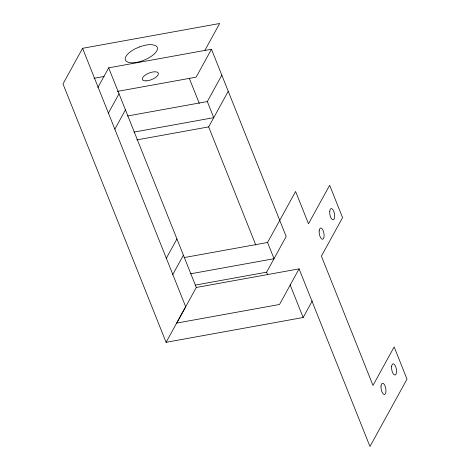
<?xml version="1.0" encoding="UTF-8"?>
<svg xmlns="http://www.w3.org/2000/svg" width="470" height="470" viewBox="0 0 470 470"><rect width="100%" height="100%" fill="white"/><g stroke="black" fill="none" stroke-linecap="round" stroke-linejoin="round"><path stroke-width="0.7" d="M204.961 50.208L219.643 23.5L82.579 48.304L62.998 83.919L166.086 342.307L303.156 317.503L312.245 300.97M97.848 87.514L108.67 67.839L211.471 49.233L286.177 236.498L266.631 272.183L267.706 274.874M108.411 113.082L119.022 93.788M114.839 129.185L125.443 109.886M211.471 49.233L196.113 77.162L117.424 91.392M133.95 132.099L213.744 117.659L207.323 101.555L221.822 75.182M255.821 245.093L208.668 126.894L228.244 91.286M166.157 258.559L176.937 238.954M172.631 274.78L183.406 255.175M166.086 342.307L185.668 306.698L82.579 48.304M196.296 287.47L176.714 323.084L279.515 304.478L299.09 268.863L196.296 287.47L108.67 67.839M190.65 273.799L274.039 258.706L267.565 242.485L295.612 191.472L308.496 223.773L329.664 185.274L342.571 217.633L321.404 256.132L372.986 385.423L394.154 346.925L407.002 379.126L369.961 446.5L299.09 268.863M94.018 78.302L104.117 76.475M127.529 115.996L207.323 101.555M136.782 139.907L208.668 126.894M184.175 257.578L267.565 242.485M195.461 285.061L266.631 272.183M290.096 284.779L303.156 317.503M189.31 78.384L199.28 103.371M139.314 46.965L135.237 48.774A17.149 7.015 -21.8 0 0 126.371 61.358L128.457 62.375A17.149 7.015 -21.8 0 0 143.332 60.454L147.404 58.644A17.149 7.015 -21.8 0 0 156.269 46.06C150.999 43.146 144.637 45.255 139.314 46.965M146.053 80.875A8.572 3.507 -21.8 0 0 158.408 73.861A8.572 3.507 -21.8 0 0 146.575 74.254A8.572 3.507 -21.8 0 0 146.053 80.875M391.581 366.671A5.716 2.321 79.7 0 0 394.929 375.06A5.716 2.321 79.7 0 0 395.64 366.535A5.716 2.321 79.7 0 0 391.581 366.671M381.011 386.111A5.716 2.321 79.7 0 0 384.36 394.5A5.716 2.321 79.7 0 0 385.065 385.976A5.716 2.321 79.7 0 0 381.011 386.111M329.728 211.435A5.716 2.321 79.7 0 0 333.077 219.831A5.716 2.321 79.7 0 0 333.782 211.3A5.716 2.321 79.7 0 0 329.728 211.435M319.159 230.876A5.716 2.321 79.7 0 0 322.502 239.271A5.716 2.321 79.7 0 0 323.213 230.741A5.716 2.321 79.7 0 0 319.159 230.876"/></g></svg>
